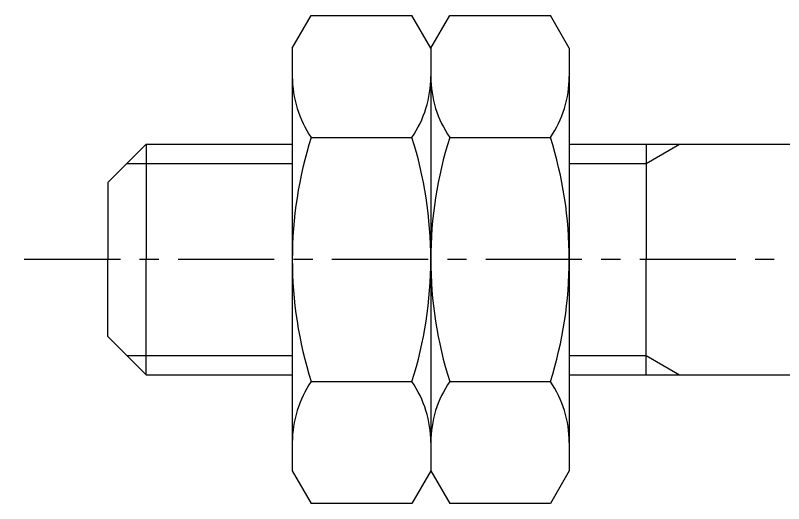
# Model space of a CAD drawing. Extents: x 90.3 to 177.2, y 70.5 to 116.
# Drawn here: x 117.98 to 127.97, y 104.81 to 111.16 of the extents above; entities that cross this region are included whole.
import ezdxf

# ---------------------------------------------------------------- set-up
doc = ezdxf.new("R2010")
doc.units = 0
doc.linetypes.add('CENTER', pattern=[2, 1.25, -0.25, 0.25, -0.25])
doc.layers.get('0').update_dxf_attribs({"linetype": 'CONTINUOUS'})
doc.layers.add('CENTER', color=1, linetype='CENTER')

msp = doc.modelspace()

# ---------------------------------------------------------------- linework, layer by layer
at = {"color": 7, "linetype": 'CONTINUOUS'}
for p, q in [((121.5819, 110.7324), (121.8276, 111.1578)), ((121.8276, 111.1578), (123.1363, 111.1578)), ((123.3819, 110.7324), (123.1363, 111.1578)), ((123.3819, 110.7324), (123.6276, 111.1578)), ((123.6276, 111.1578), (124.9363, 111.1578)), ((125.1819, 110.7324), (124.9363, 111.1578)), ((121.5819, 110.7324), (121.5819, 105.2324)), ((123.3819, 110.7324), (123.3819, 105.2324)), ((123.3819, 110.7324), (123.3819, 105.2324)), ((125.1819, 110.7324), (125.1819, 105.2324)), ((121.8276, 109.5701), (123.1363, 109.5701)), ((123.6276, 109.5701), (124.9363, 109.5701)), ((119.1819, 108.9824), (119.6819, 109.4824)), ((119.6819, 109.4824), (119.6819, 107.9824)), ((119.6819, 109.4824), (121.5819, 109.4824)), ((125.1819, 109.4824), (128.1819, 109.4824)), ((126.1819, 109.4824), (126.1819, 107.9824)), ((119.1819, 108.9824), (119.1819, 107.9824)), ((119.1819, 106.9824), (119.1819, 107.9824)), ((119.6819, 106.4824), (119.6819, 107.9824)), ((126.1819, 106.4824), (126.1819, 107.9824)), ((119.1819, 106.9824), (119.6819, 106.4824)), ((119.6819, 106.4824), (121.5819, 106.4824)), ((125.1819, 106.4824), (128.1819, 106.4824)), ((121.8276, 106.3947), (123.1363, 106.3947)), ((123.6276, 106.3947), (124.9363, 106.3947)), ((121.5819, 105.2324), (121.8276, 104.807)), ((123.3819, 105.2324), (123.1363, 104.807)), ((123.3819, 105.2324), (123.6276, 104.807)), ((125.1819, 105.2324), (124.9363, 104.807)), ((123.1363, 104.807), (121.8276, 104.807)), ((124.9363, 104.807), (123.6276, 104.807))]:
    msp.add_line(p, q, dxfattribs=at)
at = {"color": 3, "linetype": 'CONTINUOUS'}
for p, q in [((126.1819, 109.2324), (126.615, 109.4824)), ((119.4319, 109.2324), (121.5819, 109.2324)), ((125.1819, 109.2324), (126.1819, 109.2324)), ((119.4319, 106.7324), (121.5819, 106.7324)), ((125.1819, 106.7324), (126.1819, 106.7324)), ((126.1819, 106.7324), (126.615, 106.4824))]:
    msp.add_line(p, q, dxfattribs=at)
at = {"color": 7, "linetype": 'CONTINUOUS'}
for centre, radius, start, end in [((122.9876, 110.3639), 1.4057, 180, 214.38425), ((121.9762, 110.3639), 1.4057, 325.61575, 0), ((124.7876, 110.3639), 1.4057, 180, 214.38425), ((123.7762, 110.3639), 1.4057, 325.61575, 0), ((126.8363, 107.9824), 5.2544, 162.41205, 197.58795), ((118.1276, 107.9824), 5.2544, 342.41205, 17.58795), ((128.6363, 107.9824), 5.2544, 162.41205, 197.58795), ((119.9276, 107.9824), 5.2544, 342.41205, 17.58795), ((122.9876, 105.6008), 1.4057, 145.61575, 180), ((121.9762, 105.6008), 1.4057, 0, 34.38425), ((124.7876, 105.6008), 1.4057, 145.61575, 180), ((123.7762, 105.6008), 1.4057, 0, 34.38425)]:
    msp.add_arc(centre, radius, start, end, dxfattribs=at)
at = {"layer": 'CENTER', "color": 1, "linetype": 'CENTER'}
msp.add_line((155.347, 107.9824), (117.9819, 107.9824), dxfattribs=at)

doc.saveas('drawing.dxf')
